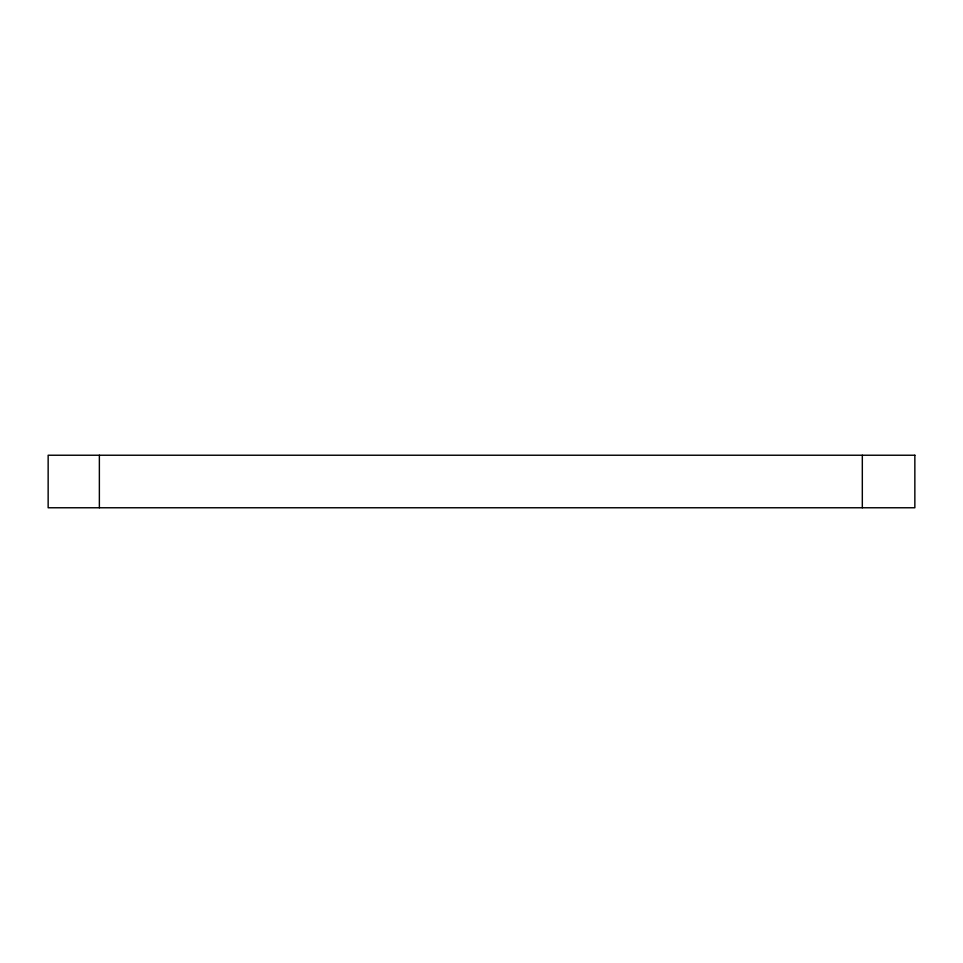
<?xml version="1.0" encoding="UTF-8"?>
<svg xmlns="http://www.w3.org/2000/svg" width="963" height="963" viewBox="0 0 963 963"><rect width="100%" height="100%" fill="white"/><g stroke="black" fill="none" stroke-linecap="round" stroke-linejoin="round"><path stroke-width="1.44" d="M862.318 455.234L862.318 507.766M99.37 455.234L99.37 507.766M914.85 455.234L48.15 455.234L48.15 507.766L914.85 507.766L914.85 455.234"/></g></svg>
